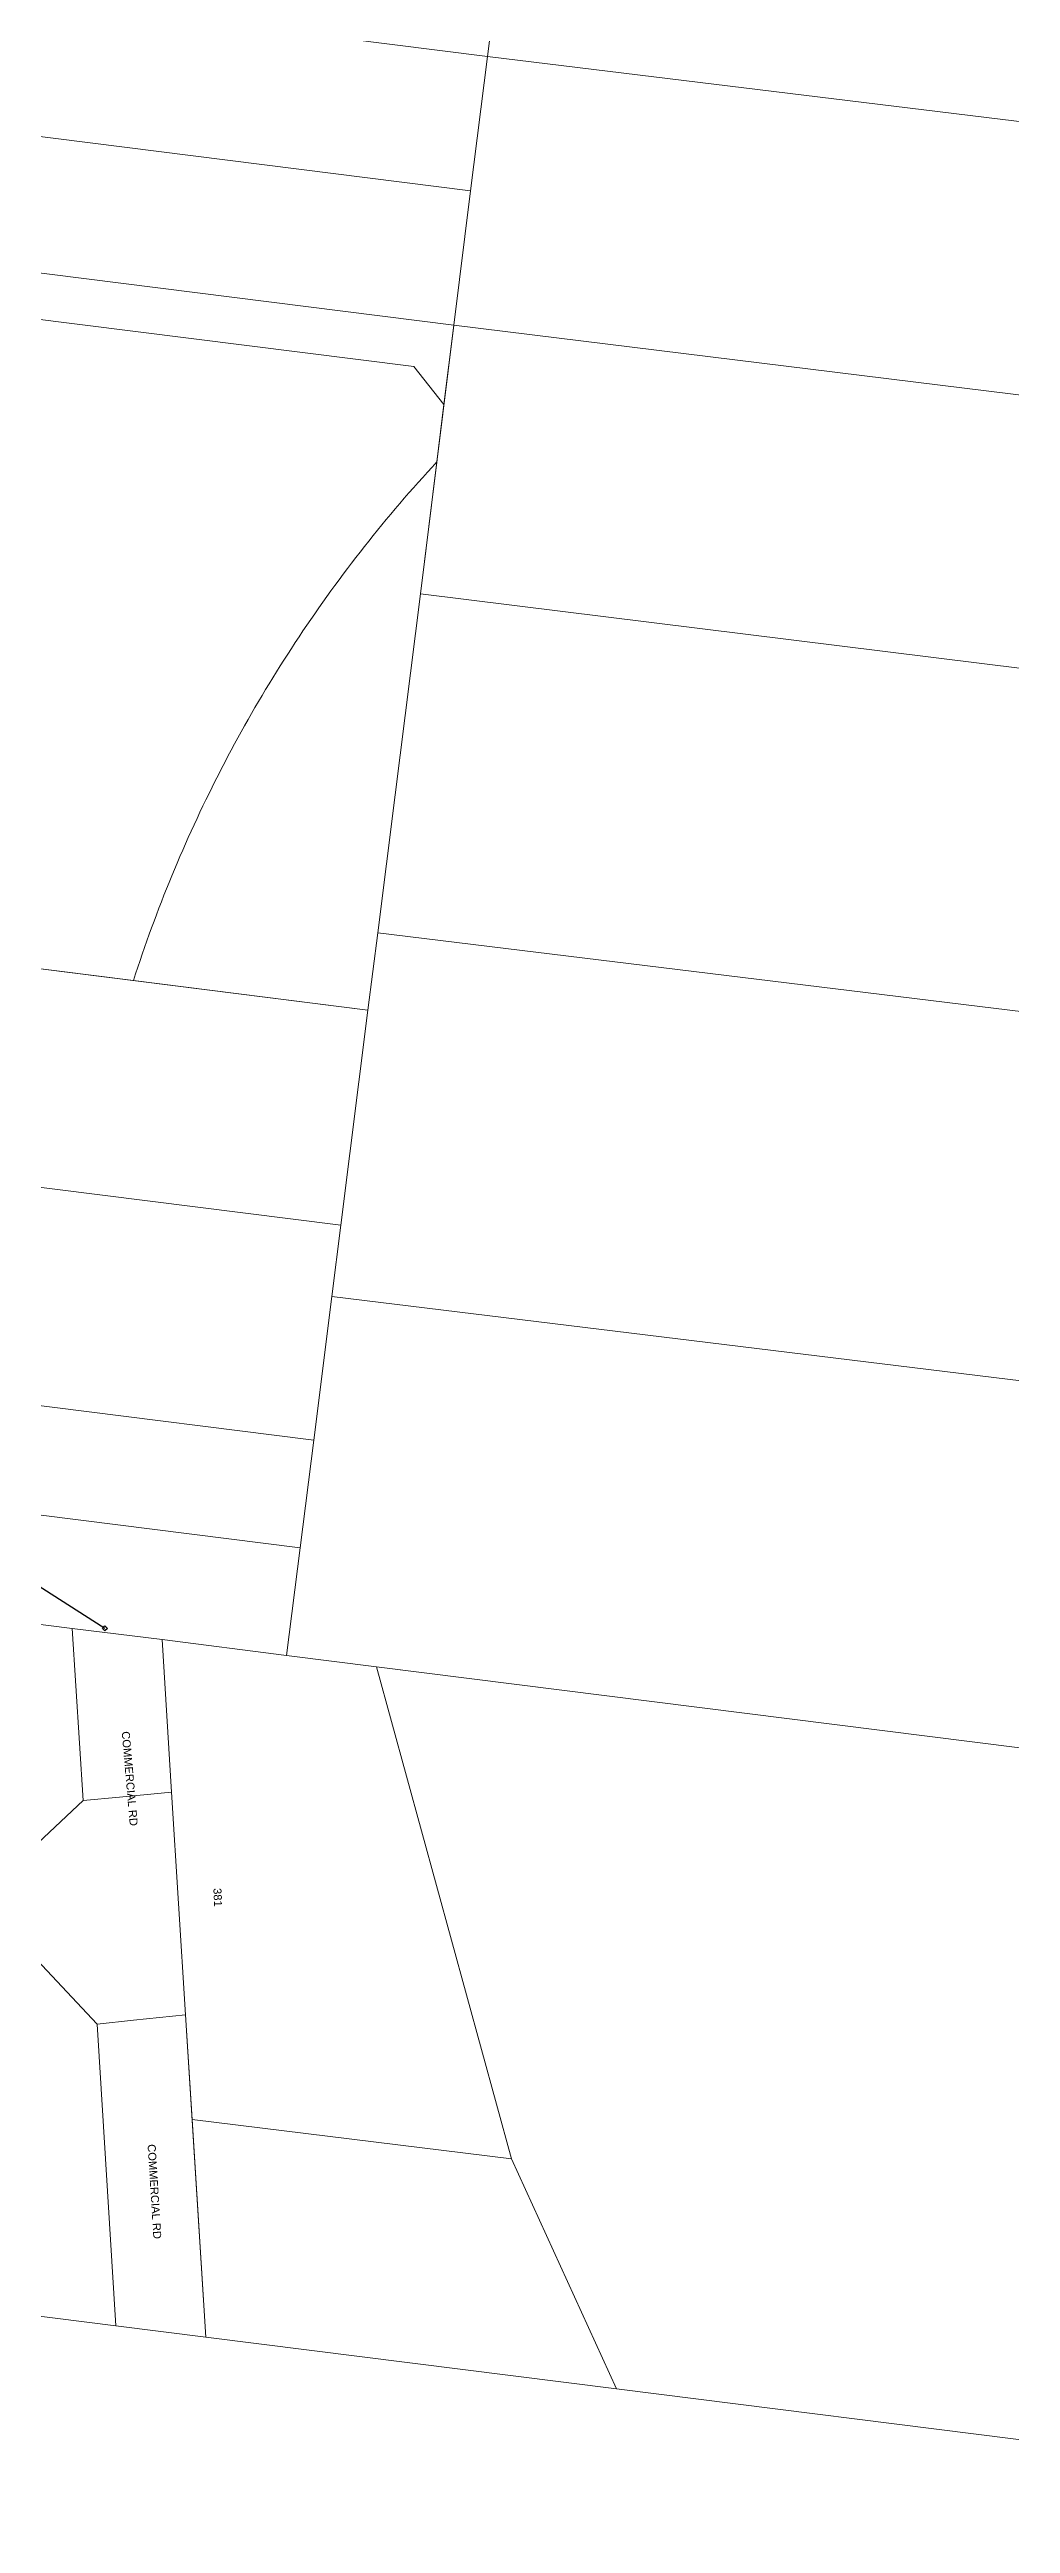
# Model space of a CAD drawing. Header units: metres. Extents: x 277863 to 282129, y 6130772 to 6135401.
# Drawn here: x 281294 to 281511, y 6133274 to 6133831 of the extents above; entities that cross this region are included whole.
import ezdxf
from ezdxf.enums import TextEntityAlignment as Align

# ---------------------------------------------------------------- set-up
doc = ezdxf.new("R2010")
doc.units = ezdxf.units.M
doc.layers.get('0').update_dxf_attribs({"color": 6})
doc.layers.add('Cadastre Land Parcels_SP_EXT', color=9, linetype='Continuous', lineweight=5)
doc.layers.add('Cadastre Roads_SP_EXT', color=9, linetype='Continuous', lineweight=5)
doc.layers.add('Services_SP_EXT', color=7, linetype='Continuous')
doc.styles.get("Standard").update_dxf_attribs({"font": 'arial.ttf'})

# ---------------------------------------------------------------- blocks, each defined once
blk = doc.blocks.new('CCP_EXT')
blk.add_wipeout([(0, 0.57), (0.57, 0), (0, -0.57), (-0.57, 0)])
blk.add_lwpolyline([(-0.57, 0), (0, 0.57), (0.57, 0), (0, -0.57), (-0.57, 0)])
at = {"flags": 1}
blk.add_attdef('Z', (0, 0), '', height=0.2, dxfattribs=at)
at = {"flags": 9}
for tag, p in [('CCP_TYPE', (0, 0)), ('CONSTRUCTED_VOLTAGE', (0, -0.2)), ('OPERATING_VOLTAGE', (0, -0.6)), ('ORIENTATION', (0, -0.8)), ('OWNED_BY', (0, -1)), ('STATE', (0, -1.8)), ('NO_PHASES', (0, -0.4)), ('USAGE', (0, -1.2)), ('LEGEND', (0, -1.4)), ('LIFE_SUPPORT', (0, -1.6)), ('NOTES', (0, -2))]:
    blk.add_attdef(tag, text='', height=0.2, dxfattribs=at).set_placement(p, align=Align.MIDDLE_LEFT)

msp = doc.modelspace()

# ---------------------------------------------------------------- linework, layer by layer
at = {"layer": 'Cadastre Land Parcels_SP_EXT', "linetype": 'Continuous'}
for points in [[(281400.66, 6133889.62), (281325.38, 6133899.14), (281269.92, 6133906.12), (281202.32, 6133914.65), (281179.3, 6133917.54), (281176.93, 6133917.84), (281090.84, 6133928.69), (281095.45, 6133866.63), (281182.26, 6133855.69), (281207.62, 6133852.5), (281393.03, 6133829.13), (281400.66, 6133889.62)], [(281576.82, 6133868.07), (281400.66, 6133889.62), (281393.03, 6133829.13), (281735.35, 6133787.26), (281740.97, 6133817.27), (281572.92, 6133837.84), (281576.82, 6133868.07)], [(281393.03, 6133829.13), (281207.62, 6133852.5), (281182.26, 6133855.69), (281095.45, 6133866.63), (281097.76, 6133835.61), (281184.91, 6133824.63), (281210.27, 6133821.44), (281389.22, 6133798.88), (281393.03, 6133829.13)], [(281735.35, 6133787.26), (281393.03, 6133829.13), (281389.22, 6133798.88), (281385.41, 6133768.64), (281724.03, 6133726.87), (281735.35, 6133787.26)], [(281724.03, 6133726.87), (281385.41, 6133768.64), (281377.91, 6133708.19), (281712.75, 6133666.66), (281724.03, 6133726.87)], [(281712.75, 6133666.66), (281377.91, 6133708.19), (281372.22, 6133662.99), (281368.32, 6133631.99), (281698.68, 6133591.56), (281712.75, 6133666.66)], [(281366.12, 6133614.59), (281226.42, 6133632.19), (281201.05, 6133635.39), (281111.94, 6133646.61), (281115.63, 6133596.98), (281205.3, 6133585.68), (281230.66, 6133582.49), (281360.03, 6133566.19), (281366.12, 6133614.59)], [(281698.68, 6133591.56), (281368.32, 6133631.99), (281366.12, 6133614.59), (281360.03, 6133566.19), (281358.01, 6133550.14), (281679.83, 6133510.75), (281691.55, 6133553.53), (281698.68, 6133591.56)], [(281358.01, 6133550.14), (281360.03, 6133566.19), (281230.66, 6133582.49), (281205.3, 6133585.68), (281115.63, 6133596.98), (281119.32, 6133547.35), (281209.53, 6133535.98), (281226.99, 6133533.79), (281234.9, 6133532.79), (281353.92, 6133517.8), (281358.01, 6133550.14)], [(281679.83, 6133510.75), (281358.01, 6133550.14), (281353.92, 6133517.8), (281350.87, 6133493.58), (281347.83, 6133469.4), (281522.92, 6133447.34), (281657.78, 6133430.35), (281679.83, 6133510.75)], [(281353.92, 6133517.8), (281234.9, 6133532.79), (281226.99, 6133533.79), (281224.83, 6133516.7), (281215.42, 6133514.01), (281210.55, 6133514.62), (281120.92, 6133525.91), (281121.18, 6133522.5), (281210.5, 6133511.25), (281235.46, 6133508.11), (281350.87, 6133493.58), (281353.92, 6133517.8)], [(281121.18, 6133522.5), (281121.6, 6133516.82), (281133.4, 6133517.6), (281210.45, 6133507.9), (281223.53, 6133506.25), (281220.9, 6133485.39), (281230.12, 6133484.22), (281235.09, 6133483.6), (281299.59, 6133475.47), (281319.8, 6133472.93), (281347.78, 6133469.4), (281347.83, 6133469.4), (281350.87, 6133493.58), (281235.46, 6133508.11), (281210.5, 6133511.25), (281121.18, 6133522.5)], [(281302.03, 6133436.71), (281299.59, 6133475.47), (281235.09, 6133483.6), (281230.13, 6133484.22), (281234.33, 6133432.51), (281234.3, 6133430.39), (281234.5, 6133430.36), (281288.08, 6133423.61), (281302.03, 6133436.71)], [(281368.01, 6133466.85), (281347.82, 6133469.4), (281347.78, 6133469.4), (281319.8, 6133472.93), (281321.95, 6133438.6), (281325.09, 6133388.53), (281326.56, 6133364.95), (281398.45, 6133356.1), (281368.01, 6133466.85)], [(281531.52, 6133414.47), (281522.92, 6133447.34), (281368.01, 6133466.85), (281398.45, 6133356.1), (281422.02, 6133304.39), (281619.55, 6133279.51), (281642.21, 6133372.87), (281645.75, 6133385.94), (281583.23, 6133393.82), (281544.67, 6133383.14), (281531.52, 6133414.47)], [(281305.17, 6133386.43), (281289.35, 6133403.29), (281233.99, 6133410.26), (281233.43, 6133410.33), (281231.73, 6133347.72), (281231.2, 6133328.43), (281232.77, 6133328.23), (281309.42, 6133318.57), (281305.17, 6133386.43)], [(281398.45, 6133356.1), (281326.56, 6133364.95), (281329.63, 6133316.03), (281422.02, 6133304.39), (281398.45, 6133356.1)], [(281619.55, 6133279.51), (281422.02, 6133304.39), (281329.63, 6133316.03), (281309.42, 6133318.57), (281232.77, 6133328.23), (281231.2, 6133328.43), (281207.81, 6133331.38), (281134.68, 6133340.59), (281123.88, 6133341.95), (281130.16, 6133257.27), (281206.56, 6133247.65), (281231.52, 6133244.5), (281599.88, 6133198.09), (281619.55, 6133279.51)]]:
    msp.add_lwpolyline(points, close=True, dxfattribs=at)
for points in [[(281178.44, 6133794.73), (281385.41, 6133768.64), (281389.22, 6133798.88), (281389.22, 6133798.88), (281210.27, 6133821.44)], [(281226.42, 6133632.19), (281313.38, 6133621.24), (281313.86, 6133622.73), (281314.35, 6133624.22), (281314.85, 6133625.71), (281315.36, 6133627.19), (281315.87, 6133628.67), (281316.39, 6133630.14), (281316.92, 6133631.62), (281317.45, 6133633.09), (281317.99, 6133634.56), (281318.54, 6133636.02), (281319.1, 6133637.49), (281319.66, 6133638.95), (281320.23, 6133640.41), (281320.81, 6133641.86), (281321.4, 6133643.31), (281321.99, 6133644.76), (281322.59, 6133646.21), (281323.2, 6133647.65), (281323.82, 6133649.09), (281324.44, 6133650.53), (281325.07, 6133651.96), (281325.7, 6133653.39), (281326.35, 6133654.82), (281327, 6133656.24), (281327, 6133656.24), (281327.66, 6133657.66), (281328.32, 6133659.08), (281328.99, 6133660.49), (281329.67, 6133661.9), (281330.36, 6133663.31), (281331.05, 6133664.71), (281331.75, 6133666.12), (281332.46, 6133667.51), (281333.18, 6133668.91), (281333.9, 6133670.29), (281334.63, 6133671.68), (281335.36, 6133673.06), (281336.1, 6133674.44), (281336.85, 6133675.82), (281337.61, 6133677.19), (281338.37, 6133678.55), (281339.14, 6133679.92), (281339.92, 6133681.28), (281340.7, 6133682.63), (281341.5, 6133683.98), (281342.29, 6133685.33), (281343.1, 6133686.67), (281343.91, 6133688.01), (281344.72, 6133689.35), (281345.55, 6133690.68), (281346.38, 6133692.01), (281347.22, 6133693.33), (281348.06, 6133694.65), (281348.91, 6133695.96), (281349.77, 6133697.27), (281350.63, 6133698.58), (281351.5, 6133699.88), (281352.38, 6133701.18), (281353.26, 6133702.47), (281354.15, 6133703.76), (281355.05, 6133705.04), (281355.95, 6133706.32), (281356.86, 6133707.6), (281357.78, 6133708.87), (281358.7, 6133710.13), (281359.63, 6133711.39), (281360.56, 6133712.65), (281361.5, 6133713.9), (281362.45, 6133715.15), (281363.4, 6133716.39), (281364.36, 6133717.63), (281365.33, 6133718.86), (281366.3, 6133720.08), (281367.28, 6133721.31), (281368.26, 6133722.52), (281369.25, 6133723.74), (281370.25, 6133724.95), (281371.25, 6133726.15), (281372.26, 6133727.35), (281373.28, 6133728.54), (281374.3, 6133729.72), (281375.32, 6133730.91), (281376.35, 6133732.09), (281377.39, 6133733.26), (281378.44, 6133734.42), (281379.49, 6133735.58), (281380.54, 6133736.74), (281381.6, 6133737.89), (281383.2, 6133750.8), (281376.48, 6133759.37), (281162.84, 6133786.22)]]:
    msp.add_lwpolyline(points, dxfattribs=at)
at = {"layer": 'Cadastre Roads_SP_EXT', "linetype": 'Continuous'}
msp.add_lwpolyline([(281162.84, 6133786.22), (281376.48, 6133759.37), (281383.2, 6133750.8), (281385.41, 6133768.64), (281178.44, 6133794.73)], dxfattribs=at)
for points in [[(281368.31, 6133631.99), (281372.22, 6133662.99), (281377.91, 6133708.19), (281381.6, 6133737.89), (281380.54, 6133736.74), (281379.49, 6133735.58), (281378.44, 6133734.42), (281377.39, 6133733.26), (281376.35, 6133732.09), (281375.32, 6133730.91), (281374.3, 6133729.72), (281373.28, 6133728.54), (281372.26, 6133727.35), (281371.25, 6133726.15), (281370.25, 6133724.95), (281369.25, 6133723.74), (281368.26, 6133722.52), (281367.28, 6133721.31), (281366.3, 6133720.08), (281365.33, 6133718.86), (281364.36, 6133717.63), (281363.4, 6133716.39), (281362.45, 6133715.15), (281361.5, 6133713.9), (281360.56, 6133712.65), (281359.63, 6133711.39), (281358.7, 6133710.13), (281357.78, 6133708.87), (281356.86, 6133707.6), (281355.95, 6133706.32), (281355.05, 6133705.04), (281354.15, 6133703.76), (281353.26, 6133702.47), (281352.38, 6133701.18), (281351.5, 6133699.88), (281350.63, 6133698.58), (281349.77, 6133697.27), (281348.91, 6133695.96), (281348.06, 6133694.65), (281347.22, 6133693.33), (281346.38, 6133692.01), (281345.55, 6133690.68), (281344.72, 6133689.35), (281343.91, 6133688.01), (281343.1, 6133686.67), (281342.29, 6133685.33), (281341.5, 6133683.98), (281340.7, 6133682.63), (281339.92, 6133681.28), (281339.14, 6133679.92), (281338.37, 6133678.55), (281337.61, 6133677.19), (281336.85, 6133675.82), (281336.1, 6133674.44), (281335.36, 6133673.06), (281334.63, 6133671.68), (281333.9, 6133670.29), (281333.18, 6133668.91), (281332.46, 6133667.51), (281331.75, 6133666.12), (281331.05, 6133664.71), (281330.36, 6133663.31), (281329.67, 6133661.9), (281328.99, 6133660.49), (281328.32, 6133659.08), (281327.66, 6133657.66), (281327, 6133656.24), (281326.35, 6133654.82), (281325.7, 6133653.39), (281325.07, 6133651.96), (281324.44, 6133650.53), (281323.82, 6133649.09), (281323.2, 6133647.65), (281322.59, 6133646.21), (281321.99, 6133644.76), (281321.4, 6133643.31), (281320.81, 6133641.86), (281320.23, 6133640.41), (281319.66, 6133638.95), (281319.1, 6133637.49), (281318.54, 6133636.02), (281317.99, 6133634.56), (281317.45, 6133633.09), (281316.92, 6133631.62), (281316.39, 6133630.14), (281315.87, 6133628.67), (281315.36, 6133627.19), (281314.85, 6133625.71), (281314.35, 6133624.22), (281313.86, 6133622.73), (281313.38, 6133621.24), (281366.12, 6133614.59), (281368.31, 6133631.99)], [(281329.63, 6133316.03), (281325.09, 6133388.53), (281313.35, 6133387.29), (281305.17, 6133386.43), (281309.42, 6133318.58), (281329.63, 6133316.03)]]:
    msp.add_lwpolyline(points, close=True, dxfattribs=at)

# ---------------------------------------------------------------- texts
at = {"layer": 'Cadastre Land Parcels_SP_EXT'}
msp.add_text('381', height=1.8, rotation=272.6876, dxfattribs=at).set_placement((281331.34, 6133416.99))
at = {"layer": 'Cadastre Roads_SP_EXT'}
for rotation, p in [(274.971, (281310.71, 6133452.24)), (273.5868, (281316.53, 6133359.37))]:
    msp.add_text('COMMERCIAL RD', height=1.8, rotation=rotation, dxfattribs=at).set_placement(p)

# ---------------------------------------------------------------- next in the draw order: block references
at = {"layer": 'Services_SP_EXT'}
msp.add_blockref('CCP_EXT', (281306.96, 6133475.45), dxfattribs=at)

# ---------------------------------------------------------------- next in the draw order: linework, layer by layer
at = {"layer": 'Cadastre Roads_SP_EXT', "linetype": 'Continuous'}
msp.add_lwpolyline([(281319.8, 6133472.93), (281299.59, 6133475.47), (281302.03, 6133436.71), (281310.2, 6133437.48), (281321.95, 6133438.6), (281319.8, 6133472.93)], close=True, dxfattribs=at)
at = {"layer": 'Services_SP_EXT'}
msp.add_lwpolyline([(281306.96, 6133475.45), (281184.35, 6133553.81)], dxfattribs=at)

doc.saveas('drawing.dxf')
